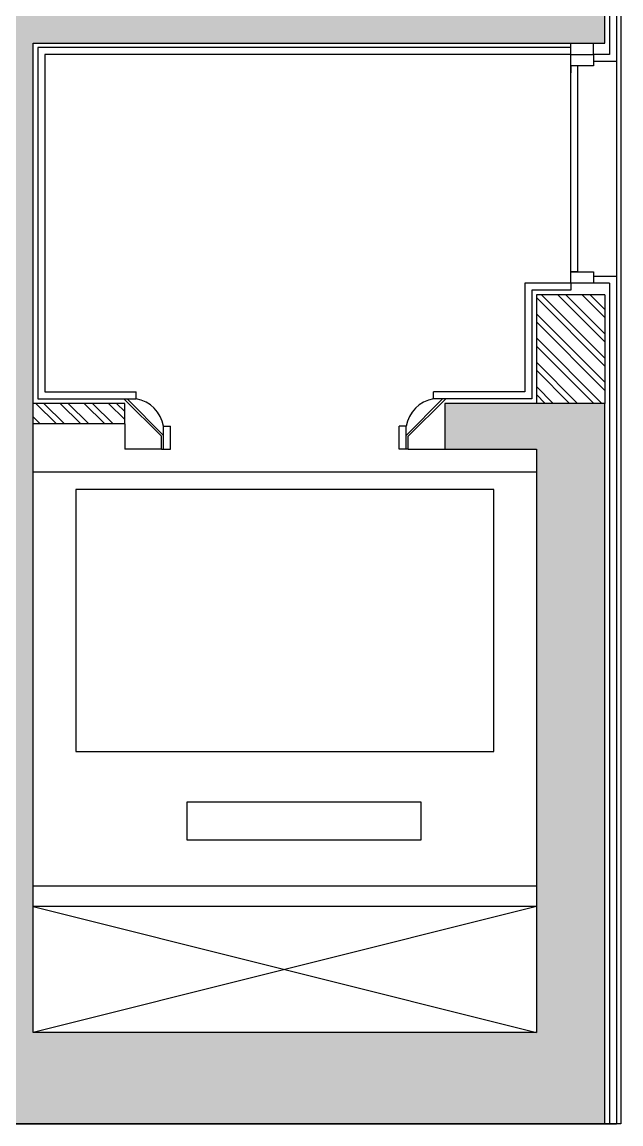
# Model space of a CAD drawing. Header units: millimetres. Extents: x 489570 to 664474, y -400689 to -233120.
# Drawn here: x 533910 to 536530, y -372484 to -367667 of the extents above; entities that cross this region are included whole.
import ezdxf
from ezdxf.lldxf.tags import DXFTag

# ---------------------------------------------------------------- set-up
doc = ezdxf.new("R2010")
doc.units = ezdxf.units.MM
doc.header["$LTSCALE"] = 10
doc.header["$MEASUREMENT"] = 0
for name, color, linetype in [('07APP', 7, 'Continuous'), ('XREF BB LVL 3$0$X-WTC3-Level 3 segmented$0$DAS', 1, 'XREF BB LVL 3$0$X-WTC3-Level 3 segmented$0$DASHDOT'), ('XREF BB LVL 3$0$X-WTC3-Level 3 segmented$0$DOOR', 2, 'Continuous'), ('XREF BB LVL 3$0$X-WTC3-Level 3 segmented$0$FIN', 7, 'Continuous'), ('XREF BB LVL 3$0$X-WTC3-Level 3 segmented$0$HAT', 251, 'Continuous'), ('XREF BB LVL 3$0$X-WTC3-Level 3 segmented$0$PAT', 7, 'Continuous'), ('XREF BB LVL 3$0$X-WTC3-Level 3 segmented$0$SHE', 7, 'Continuous'), ('XREF BB LVL 3$0$X-WTC3-Level 3 segmented$0$WAL', 7, 'Continuous')]:
    doc.layers.add(name, color=color, linetype=linetype)
tags = doc.linetypes.add('XREF BB LVL 3$0$X-WTC3-Level 3 segmented$0$DASHDOT', pattern=[1, 0.5, -0.25, 0, -0.25]).pattern_tags.tags
tags[10:11] = [DXFTag(74, 4), DXFTag(75, 0), DXFTag(340, '0'), DXFTag(46, 1.0), DXFTag(50, 0.0), DXFTag(44, 0.0), DXFTag(45, 0.0)]
tags[8:9] = [DXFTag(74, 4), DXFTag(75, 0), DXFTag(340, '0'), DXFTag(46, 1.0), DXFTag(50, 0.0), DXFTag(44, 0.0), DXFTag(45, 0.0)]
tags[6:7] = [DXFTag(74, 4), DXFTag(75, 0), DXFTag(340, '0'), DXFTag(46, 1.0), DXFTag(50, 0.0), DXFTag(44, 0.0), DXFTag(45, 0.0)]
tags[4:5] = [DXFTag(74, 4), DXFTag(75, 0), DXFTag(340, '0'), DXFTag(46, 1.0), DXFTag(50, 0.0), DXFTag(44, 0.0), DXFTag(45, 0.0)]

# ---------------------------------------------------------------- blocks, each defined once
blk = doc.blocks.new('XREF BB LVL 3$0$X-WTC3-Level 3 segmented$0$CORE3-8')
at = {"layer": 'XREF BB LVL 3$0$X-WTC3-Level 3 segmented$0$HAT'}
blk.add_hatch(color=256, dxfattribs=at).paths.add_polyline_path([(-9325, 14950), (-9325, 1550), (-6175, 1550), (-6175, 2250), (-6375, 2250), (-6375, 1850), (-8925, 1850), (-8925, 4050), (-4600, 4050), (-4600, 1550), (-1550, 1550), (-1550, 2250), (-1750, 2250), (-1750, 1850), (-4300, 1850), (-4300, 10300), (-4600, 10300), (-4600, 4350), (-8925, 4350), (-8925, 11440), (-2900, 11440), (-2900, 11740), (-8925, 11740), (-8925, 14550), (-1850, 14550), (-1850, 11440), (-1550, 11440), (-1550, 14950)])
for p, q in [((-5650, 1700), (-5600, 1700)), ((-5650, 1600), (-5650, 1700)), ((-5600, 1700), (-5600, 1600)), ((-4700, 1700), (-4730, 1700)), ((-4700, 1600), (-4700, 1700)), ((-4700, 1700), (-4650, 1700)), ((-4650, 1700), (-4650, 1600)), ((-5600, 1600), (-5650, 1600)), ((-4650, 1600), (-4700, 1600))]:
    blk.add_line(p, q)
at = {"layer": 'XREF BB LVL 3$0$X-WTC3-Level 3 segmented$0$DAS'}
for p, q in [((-8375, 1850), (-8925, 4050)), ((-8375, 4050), (-8925, 1850))]:
    blk.add_line(p, q, dxfattribs=at)
at = {"layer": 'XREF BB LVL 3$0$X-WTC3-Level 3 segmented$0$DOOR'}
for p, q in [((-5600, 1670), (-5600, 1700)), ((-5600, 1700), (-4700, 1700)), ((-4700, 1670), (-5600, 1670))]:
    blk.add_line(p, q, dxfattribs=at)
at = {"layer": 'XREF BB LVL 3$0$X-WTC3-Level 3 segmented$0$FIN'}
for p, q in [((-6475, 4050), (-6475, 1850)), ((-4620, 4030), (-6155, 4030)), ((-6155, 4030), (-6155, 3600)), ((-4650, 4000), (-6125, 4000)), ((-6125, 4000), (-6125, 3600)), ((-4650, 1700), (-4650, 4000)), ((-4620, 1700), (-4620, 4030)), ((-6551.5, 3864.5), (-7697.5, 3864.5)), ((-7697.5, 3864.5), (-7697.5, 2035.5)), ((-6551.5, 2035.5), (-6551.5, 3864.5)), ((-6155, 3654.1), (-6319.1, 3490)), ((-6155, 3640), (-6315, 3480)), ((-6155, 3600), (-6125, 3600)), ((-6375, 3490), (-6375, 3450)), ((-6375, 3490), (-6319.1, 3490)), ((-6375, 3480), (-6275, 3480)), ((-6275, 3480), (-6275, 3450)), ((-6375, 3450), (-6275, 3450)), ((-7918.5, 3378), (-8083.5, 3378)), ((-8083.5, 3378), (-8083.5, 2354)), ((-7918.5, 2354), (-7918.5, 3378)), ((-6375, 2450), (-6275, 2450)), ((-6375, 2410), (-6375, 2450)), ((-6375, 2420), (-6275, 2420)), ((-6375, 2410), (-6319.1, 2410)), ((-6155, 2245.9), (-6319.1, 2410)), ((-6155, 2260), (-6315, 2420)), ((-6275, 2420), (-6275, 2450)), ((-8083.5, 2354), (-7918.5, 2354)), ((-6155, 1870), (-6155, 2300)), ((-6155, 2300), (-6125, 2300)), ((-6125, 1900), (-6125, 2300)), ((-7697.5, 2035.5), (-6551.5, 2035.5)), ((-5650, 1900), (-6125, 1900)), ((-5650, 1700), (-5650, 1900)), ((-5680, 1870), (-6155, 1870)), ((-5680, 1700), (-5680, 1870)), ((-5650, 1700), (-5680, 1700)), ((-5650, 1530), (-5650, 1600)), ((-5620, 1500), (-5620, 1600)), ((-4680, 1500), (-4680, 1600)), ((-4650, 1530), (-4650, 1600)), ((-9325, 1550), (-9325, 1500)), ((-5650, 1530), (-9325, 1530)), ((-5620, 1500), (-9325, 1500)), ((-1500, 1500), (-4680, 1500)), ((-1530, 1530), (-4650, 1530))]:
    blk.add_line(p, q, dxfattribs=at)
for centre, start, end in [((-6301.1, 3626.1), 280.126, 349.874), ((-6301.1, 2273.9), 10.126, 79.874)]:
    blk.add_arc(centre, 148.4, start, end, dxfattribs=at)
at = {"layer": 'XREF BB LVL 3$0$X-WTC3-Level 3 segmented$0$HAT', "color": 8}
for p, q in [((-6265, 3650), (-6265, 4050)), ((-6265, 4019.6), (-6234.6, 4050)), ((-6175, 3650), (-6175, 4050)), ((-6265, 3948.9), (-6175, 4038.9)), ((-6265, 3913.6), (-6175, 4003.6)), ((-6265, 3842.8), (-6175, 3932.8)), ((-6265, 3807.5), (-6175, 3897.5)), ((-6265, 3736.8), (-6175, 3826.8)), ((-6265, 3701.4), (-6175, 3791.4)), ((-6245.7, 3650), (-6175, 3720.7)), ((-6210.4, 3650), (-6175, 3685.4)), ((-6265, 3650), (-6175, 3650)), ((-6175, 1811.5), (-6136.5, 1850)), ((-6175, 1705.5), (-6030.5, 1850)), ((-6175, 1599.4), (-5924.4, 1850)), ((-6175, 1776.2), (-6101.2, 1850)), ((-6175, 1670.1), (-5995.1, 1850)), ((-6175, 1564), (-5889, 1850)), ((-6118.3, 1550), (-5818.3, 1850)), ((-6083, 1550), (-5783, 1850)), ((-6012.3, 1550), (-5712.3, 1850)), ((-5976.9, 1550), (-5700, 1826.9)), ((-5906.2, 1550), (-5700, 1756.2)), ((-5870.8, 1550), (-5700, 1720.8)), ((-5800.1, 1550), (-5700, 1650.1)), ((-5764.8, 1550), (-5700, 1614.8))]:
    blk.add_line(p, q, dxfattribs=at)
at = {"layer": 'XREF BB LVL 3$0$X-WTC3-Level 3 segmented$0$PAT'}
for p, q in [((-8375, 1850), (-8375, 4050)), ((-8285, 1850), (-8285, 4050)), ((-6375, 3490), (-6375, 3650)), ((-6265, 3650), (-6375, 3650)), ((-6375, 2410), (-6375, 2250))]:
    blk.add_line(p, q, dxfattribs=at)
at = {"layer": 'XREF BB LVL 3$0$X-WTC3-Level 3 segmented$0$SHE'}
for p, q in [((-9325, 14950), (-9325, 1550)), ((-8925, 1850), (-8925, 4050)), ((-8925, 4050), (-4600, 4050)), ((-4600, 4050), (-4600, 1550)), ((-6175, 2250), (-6375, 2250)), ((-6375, 2250), (-6375, 1850)), ((-6175, 1550), (-6175, 2250)), ((-6375, 1850), (-8925, 1850)), ((-9325, 1550), (-6175, 1550)), ((-4600, 1550), (-1550, 1550))]:
    blk.add_line(p, q, dxfattribs=at)
at = {"layer": 'XREF BB LVL 3$0$X-WTC3-Level 3 segmented$0$WAL'}
for p, q in [((-5700, 1850), (-6175, 1850)), ((-5700, 1550), (-5700, 1850)), ((-4650, 1700), (-4600, 1700)), ((-4650, 1600), (-4600, 1600)), ((-5700, 1550), (-6175, 1550))]:
    blk.add_line(p, q, dxfattribs=at)

msp = doc.modelspace()

# ---------------------------------------------------------------- linework, layer by layer
at = {"layer": '07APP'}
for points in [[(536509.7, -364659.2), (536509.7, -372484.2), (523123.7, -372484.2)], [(536529.6, -364659.2), (536529.6, -372484.2), (523143.6, -372484.2)]]:
    msp.add_lwpolyline(points, dxfattribs=at)

# ---------------------------------------------------------------- block references
at = {"rotation": 90}
msp.add_blockref('XREF BB LVL 3$0$X-WTC3-Level 3 segmented$0$CORE3-8', (538009.7, -363159.2), dxfattribs=at)

doc.saveas('drawing.dxf')
